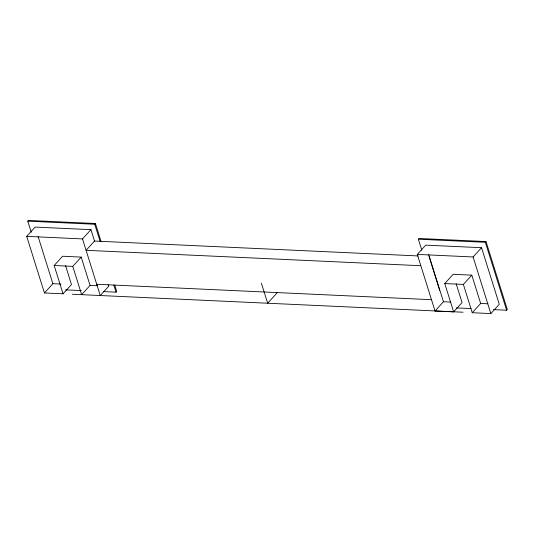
<?xml version="1.0" encoding="UTF-8"?>
<svg xmlns="http://www.w3.org/2000/svg" width="534" height="534" viewBox="0 0 534 534"><rect width="100%" height="100%" fill="white"/><g stroke="black" fill="none" stroke-linecap="round" stroke-linejoin="round"><path stroke-width="0.8" d="M31.239 232.223L27.775 221.163L28.449 220.422L95.419 223.506L101.113 241.668M65.562 265.678L71.469 284.549L63.045 293.813L44.442 292.959L26.7 236.348L35.131 227.083L90.94 229.647L94.631 241.441M63.045 293.813L54.174 265.511L62.605 256.24L81.208 257.101L90.072 285.403L81.649 294.668L72.778 266.366L81.208 257.101M27.775 221.163L94.745 224.247L95.419 223.506M26.7 236.348L82.51 238.918L90.94 229.647M44.442 292.959L52.873 283.688L60.956 284.061M103.629 291.604L116.032 292.178L116.706 291.437L114.73 285.116M277.607 292.312L267.674 303.232L261.393 283.194M421.833 250.272L418.369 239.212L419.043 238.471L486.013 241.555L507.3 309.486L506.626 310.227L493.396 309.62M456.149 283.728L462.064 302.598L453.633 311.863L435.036 311.008L417.294 254.398L425.725 245.133L481.528 247.703L499.27 304.313L490.839 313.578L472.236 312.724L463.372 284.415L471.796 275.15L480.667 303.452L472.236 312.724M453.633 311.863L444.769 283.561L453.192 274.296L471.796 275.15M418.369 239.212L485.339 242.296L486.013 241.555M417.294 254.398L473.104 256.967L481.528 247.703M435.036 311.008L443.46 301.743L450.743 302.077M418.229 255.946L94.531 241.048L86.101 250.312L420.618 265.712M54.174 265.511L72.778 266.366M444.769 283.561L463.372 284.415M96.747 284.282L431.265 299.681M90.072 285.403L97.355 285.737M480.667 303.452L487.949 303.786M65.595 289.855L81.308 290.576M456.19 307.904L471.075 308.592M72.344 294.241L463.005 312.223M485.339 242.296L506.626 310.227M473.104 256.967L490.839 313.578M428.682 254.564L443.46 301.743M429.049 256.447L439.689 290.409M94.745 224.247L100.192 241.622M113.802 285.069L116.032 292.178M108.182 284.689L108.676 286.257L100.252 295.529L82.51 238.918M38.088 236.515L52.873 283.688"/></g></svg>
